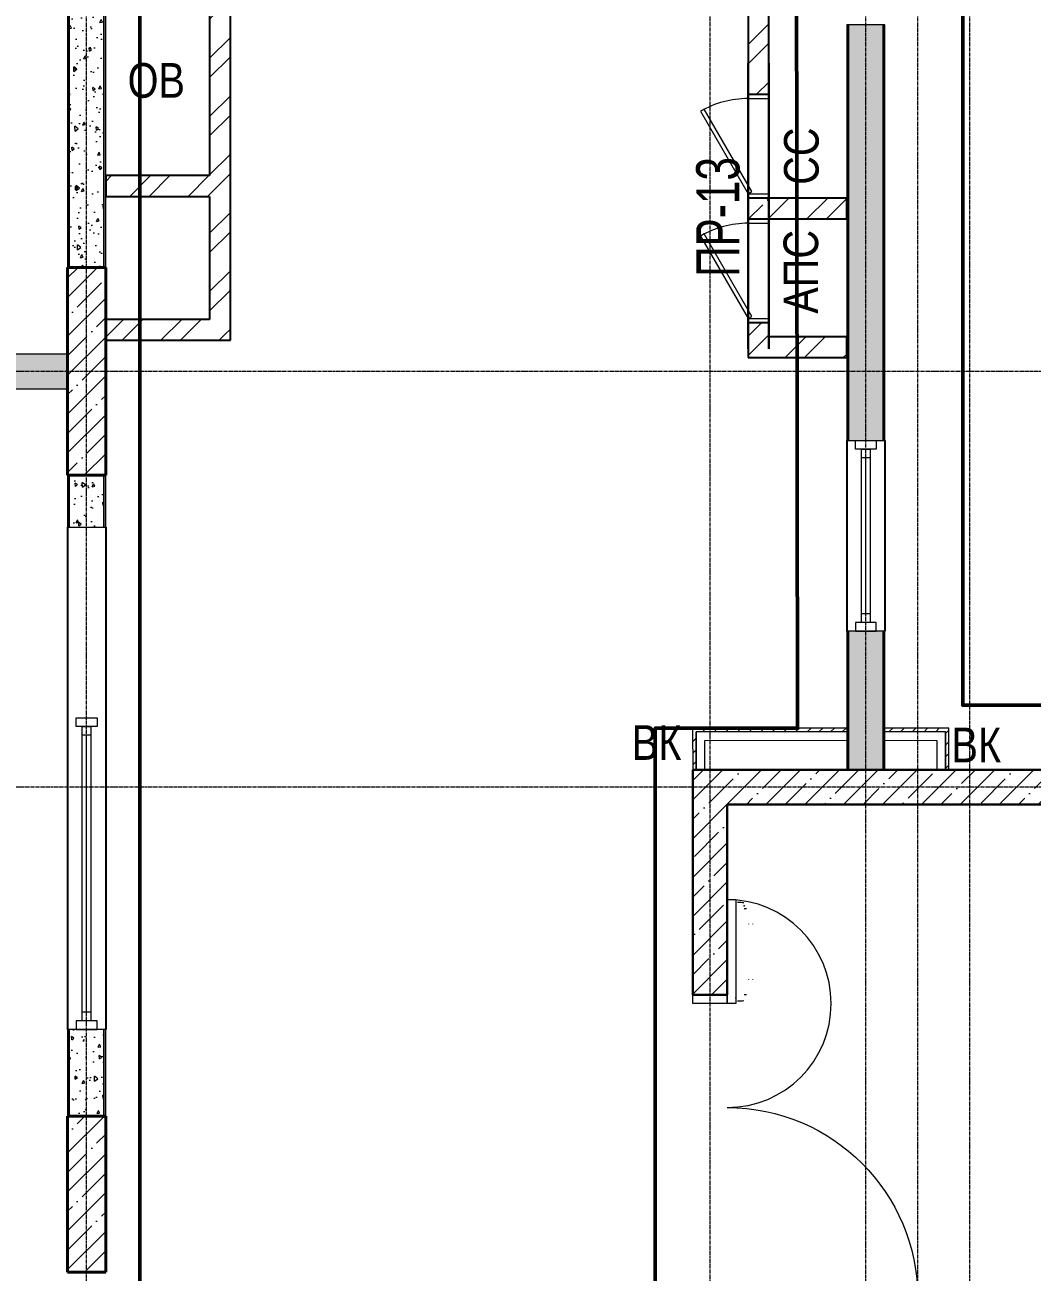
# Model space of a CAD drawing. Header units: millimetres. Extents: x -24360 to 609566, y -391049 to 148426.
# Drawn here: x 7444 to 13260, y 30800 to 38000 of the extents above; entities that cross this region are included whole.
import ezdxf
from ezdxf.enums import TextEntityAlignment as Align

# ---------------------------------------------------------------- set-up
doc = ezdxf.new("R2010")
doc.units = ezdxf.units.MM
doc.linetypes.add('CENTER2', pattern=[28.575, 19.05, -3.175, 3.175, -3.175])
doc.linetypes.add('HIDDEN2', pattern=[4.7625, 3.175, -1.5875])
for name, color, linetype, lineweight in [('АР_Двери_внутренние', 5, 'Continuous', 9), ('АР_Двери_внутренние_антипаника', 7, 'Continuous', 0), ('АР_Колонны', 70, 'Continuous', 30), ('АР_Окна', 4, 'Continuous', 5), ('АР_Стены ГКЛ', 1, 'Continuous', 15), ('АР_Стены ЖБ', 7, 'Continuous', 30), ('АР_Стены кирпич', 32, 'Continuous', 25), ('АР_Стены ПЕНОблок', 52, 'Continuous', 20), ('АР_Тонкая', 254, 'Continuous', 5), ('АР_Штриховка', 8, 'Continuous', 0), ('ВК_Шахты', 5, 'Continuous', 9), ('Двери кабины', 252, 'Continuous', 0), ('ОВ_Классы', 1, 'Continuous', 0), ('СС_Отверстия', 72, 'Continuous', 9)]:
    doc.layers.add(name, color=color, linetype=linetype, lineweight=lineweight)
for name, color, linetype, lineweight, true_color in [('АР_Оси_РД_100', 7, 'Continuous', 0, 0x525252), ('РД_Витраж_вн', 7, 'Continuous', 25, 0x148aff), ('РД_Оси_100', 7, 'Continuous', 0, 0x525252), ('РД_проем_инж перемыч_фахверк', 7, 'Continuous', 18, 0xff1f1f)]:
    doc.layers.add(name, color=color, linetype=linetype, lineweight=lineweight, true_color=true_color)
doc.layers.add('РД_Перемычка инж проемов', color=5, linetype='Continuous')
doc.layers.add('РД_Проем', color=230, linetype='Continuous', lineweight=0, plot=False)
doc.layers.add('РД_проем_инж перемыч_подсчет', color=50, linetype='Continuous', lineweight=30, plot=False)
doc.styles.add('Arial0', font='arial.ttf')
doc.styles.add('style1', font='ARIALN.TTF')
doc.styles.add('ккк', font='isocpeur.ttf', dxfattribs={"width": 0.85, "oblique": 15})

# ---------------------------------------------------------------- blocks, each defined once
blk = doc.blocks.new('СОШ_2200_АР_ОСИ_М100_28.05.24')
at = {"layer": 'АР_Оси_РД_100', "linetype": 'CENTER2'}
for p, q in [((29555, 36000), (-5954.958, 36000)), ((29555, 33600), (-5954.958, 33600))]:
    blk.add_line(p, q, dxfattribs=at)
for points in [[(7800, -6155), (7800, 139938.679)], [(11400, 139938.679), (11400, -6155)], [(12000.12, -6155), (12300, -5755), (12300, 139538.679), (12000, 139938.679)], [(12600, -6155), (12600, 139938.679)], [(13200, -6155), (12900, -5755), (12900, 139538.679), (13220.167, 139939.357)]]:
    blk.add_lwpolyline(points, dxfattribs=at)
blk = doc.blocks.new('MOK-МаркаПеремычки')
at = {"color": 0, "style": 'ккк', "oblique": 15, "width": 0.85}
blk.add_attdef('АР-ПРОЕМ:ПЕРЕМЫЧКА', text='', height=2.5, dxfattribs=at).set_placement((0, 0), align=Align.MIDDLE)

msp = doc.modelspace()

# ---------------------------------------------------------------- hatches: boundary and pattern name
at = {"layer": 'АР_Стены ГКЛ', "linetype": 'Continuous', "lineweight": 0, "true_color": 0x000000}
h = msp.add_hatch(dxfattribs=at)
h.set_pattern_fill('ANSI31', color=18, scale=15, style=0)
h.paths.add_polyline_path([(11299.963, 33939.286), (11319.966, 33919.314), (12199.931, 33920.524), (12199.904, 33940.524)], flags=0)
h = msp.add_hatch(dxfattribs=at)
h.set_pattern_fill('ANSI31', color=18, scale=15, angle=1.3e-14, style=0)
h.paths.add_polyline_path([(11300, 33700.007), (11320, 33700.01), (11319.966, 33919.314), (11299.963, 33939.286)], flags=0)
h = msp.add_hatch(dxfattribs=at)
h.set_pattern_fill('ANSI31', color=18, scale=15, angle=-360, style=0)
h.paths.add_polyline_path([(12400.222, 33940.524), (12400.158, 33920.524), (12760.024, 33919.384), (12780.026, 33939.321)], flags=0)
h = msp.add_hatch(dxfattribs=at)
h.set_pattern_fill('ANSI31', color=18, scale=15, angle=-360, style=0)
h.paths.add_polyline_path([(12780.026, 33939.321), (12760.024, 33919.384), (12759.993, 33700.011), (12779.993, 33700.008)], flags=0)
at = {"layer": 'АР_Штриховка', "linetype": 'Continuous', "lineweight": 0, "true_color": 0x000000}
h = msp.add_hatch(dxfattribs=at)
h.set_pattern_fill('AR-CONC', color=18, angle=-315, style=0)
h.paths.add_polyline_path([(7900, 40100), (7700, 40100), (7700, 38900), (7850, 38826.667), (7900, 38890)], flags=0)
h.paths.add_polyline_path([(7900, 38690), (7850, 38826.667), (7700, 38900), (7700, 36600), (7900, 36600)], flags=0)
h = msp.add_hatch(dxfattribs=at)
h.set_pattern_fill('ANSI32', color=18, scale=25, angle=-360, style=0)
h.paths.add_polyline_path([(8629.995, 38680), (8509.995, 38680), (8510, 37130), (8540, 37090), (8630, 37130)], flags=0)
h.paths.add_polyline_path([(8630, 37130), (8540, 37090), (8510.001, 37010), (8510.003, 36300), (8630.003, 36180)], flags=0)
h = msp.add_hatch(dxfattribs=at)
h.set_pattern_fill('ANSI32', color=18, scale=25, style=0)
h.paths.add_polyline_path([(11620.001, 36080), (11740.001, 36200), (11740.001, 36280), (11620.001, 36280)], flags=0)
h.paths.add_polyline_path([(11620.003, 36880), (11740.003, 36880), (11710.003, 36960), (11620.003, 37000)], flags=0)
h.paths.add_polyline_path([(11620.004, 37600), (11740.004, 37600), (11740.006, 38200.001), (11710.006, 38280.001), (11620.006, 38320.001)], flags=0)
h.paths.add_polyline_path([(11620.006, 38320.001), (11710.006, 38280.001), (11740.006, 38320.001), (11740.007, 38690), (11620.007, 38690)], flags=0)
h = msp.add_hatch(dxfattribs=at)
h.set_pattern_fill('AR-CONC', color=18, angle=-315, style=0)
h.paths.add_polyline_path([(12400, 38000), (12200, 38000), (12200, 37000), (12400, 37000)], flags=0)
h.paths.add_polyline_path([(12400, 37000), (12200, 37000), (12200, 36200), (12400, 36200)], flags=0)
h.paths.add_polyline_path([(12400, 36200), (12200, 36200), (12200, 35600), (12400, 35600)], flags=0)
h.paths.add_polyline_path([(12400, 34500), (12200, 34500), (12200, 33700), (12400, 33700)], flags=0)
h = msp.add_hatch(dxfattribs=at)
h.set_pattern_fill('ANSI32', color=18, scale=25, angle=-360, style=0)
h.paths.add_polyline_path([(8510.001, 37010), (8540, 37090), (8510, 37130), (7910.003, 37130), (7910.003, 37010)], flags=0)
h = msp.add_hatch(dxfattribs=at)
h.set_pattern_fill('ANSI32', color=18, scale=25, angle=-360, style=0)
h.paths.add_polyline_path([(12190, 36880), (12190, 37000), (11740.003, 37000), (11710.003, 36960), (11740.003, 36880)], flags=0)
at = {"layer": 'АР_Штриховка', "linetype": 'Continuous', "lineweight": 5, "true_color": 0x000000}
h = msp.add_hatch(dxfattribs=at)
h.set_pattern_fill('ANSI35', color=18, scale=25, style=0)
h.paths.add_polyline_path([(7690, 35400), (7910, 35400), (7910, 36600), (7690, 36600)], flags=0)
at = {"layer": 'АР_Штриховка', "linetype": 'Continuous', "lineweight": 0, "true_color": 0x000000}
h = msp.add_hatch(dxfattribs=at)
h.set_pattern_fill('ANSI32', color=18, scale=25, angle=-360, style=0)
h.paths.add_polyline_path([(8630.003, 36180), (8510.003, 36300), (7910, 36300), (7910, 36180)], flags=0)
h = msp.add_hatch(dxfattribs=at)
h.set_pattern_fill('ANSI32', color=18, scale=25, angle=360, style=0)
h.paths.add_polyline_path([(12190, 36080), (12190, 36200), (11740.001, 36200), (11620.001, 36080)], flags=0)
h = msp.add_hatch(dxfattribs=at)
h.set_pattern_fill('AR-CONC', color=18, angle=45, style=0)
h.paths.add_polyline_path([(120, 36100), (120, 35900), (7690, 35900), (7690, 36100)], flags=0)
h = msp.add_hatch(dxfattribs=at)
h.set_pattern_fill('AR-CONC', color=18, angle=-315, style=0)
h.paths.add_polyline_path([(7900, 35400), (7700, 35400), (7700, 35100), (7900, 35100)], flags=0)
h.paths.add_polyline_path([(7900, 32200), (7700, 32200), (7700, 31700), (7900, 31700)], flags=0)
at = {"layer": 'АР_Штриховка', "linetype": 'Continuous', "lineweight": 5, "true_color": 0x000000}
h = msp.add_hatch(dxfattribs=at)
h.set_pattern_fill('ANSI35', color=18, scale=25, angle=1.3e-14, style=0)
h.paths.add_polyline_path([(11300, 29300), (11500, 29500), (11500, 30600), (11300, 30600)], flags=0)
h.paths.add_polyline_path([(11300, 32400), (11500, 32400), (11500, 33500), (11300, 33700)], flags=0)
h = msp.add_hatch(dxfattribs=at)
h.set_pattern_fill('ANSI35', color=18, scale=25, angle=-360, style=0)
h.paths.add_polyline_path([(11300, 33700), (11500, 33500), (20000, 33500), (20200, 33700)], flags=0)
h = msp.add_hatch(dxfattribs=at)
h.set_pattern_fill('ANSI35', color=18, scale=25, style=0)
h.paths.add_polyline_path([(7690, 30800), (7910, 30800), (7910, 31700), (7690, 31700)], flags=0)

# ---------------------------------------------------------------- linework, layer by layer
at = {"color": 2, "lineweight": 50}
msp.add_lwpolyline([(19632, 34072), (12860, 34072), (12860, 42500), (19632, 42500)], close=True, dxfattribs=at)
msp.add_lwpolyline([(12013, 13770), (8049, 13770), (8049, 23114), (8049, 23114), (340.196, 23121.149), (340.196, 26400), (8107, 26400), (8107, 38493), (11900, 38493), (11906.262, 33940.12), (11084, 33940.12), (11084, 32130), (11084, 25094), (20554, 25094), (20520, 26066), (26487, 26066), (26487, 25653), (27232, 25653), (27232, 22077), (26434, 22077), (26434, 21700), (11906, 21700), (11906, 13770)], dxfattribs=at)
at = {"layer": 'АР_Двери_внутренние', "color": 18, "linetype": 'Continuous', "lineweight": 9, "true_color": 0x000000}
for points in [[(11500, 32950), (11550, 32950), (11550, 32350), (11500, 32350)], [(11300, 32350), (11300, 32400), (11500, 32400), (11500, 32350)]]:
    msp.add_lwpolyline(points, close=True, dxfattribs=at)
msp.add_arc((11500, 32350), 600, 270, 90, dxfattribs=at)
at = {"layer": 'АР_Двери_внутренние', "color": 18, "linetype": 'Continuous', "lineweight": 9, "true_color": 0x000000, "extrusion": (0, 0, -1)}
msp.add_arc((-11500, 30650), 1100, 90, 270, dxfattribs=at)
at = {"layer": 'АР_Двери_внутренние_антипаника', "color": 18, "linetype": 'Continuous', "true_color": 0x000000}
for centre, radius, start, end in [((11542.6, 31933.277), 1000, 86.92187, 89.03769), ((11539.302, 33896.698), 1000, 273.30824, 274.12158), ((11622.675, 32810), 1, 180, 270), ((11647.142, 32810), 1, 270, 0), ((11622.675, 32489), 1, 90, 180), ((11647.142, 32489), 1, 0, 90), ((11539.302, 31402.302), 1000, 85.87842, 86.69176), ((11542.6, 33365.723), 1000, 270.96231, 273.07813)]:
    msp.add_arc(centre, radius, start, end, dxfattribs=at)
for p in [(11597.95, 32915), (11550, 32384)]:
    msp.add_point(p, dxfattribs=at)
at = {"layer": 'АР_Колонны', "color": 18, "linetype": 'HIDDEN2', "lineweight": 25, "true_color": 0x000000}
for p, q in [((7690, 36600), (7910, 36600)), ((7690, 35400), (7690, 36600)), ((7910, 36600), (7910, 35400)), ((7910, 35400), (7690, 35400)), ((7690, 31700), (7910, 31700)), ((7690, 30800), (7690, 31700)), ((7910, 31700), (7910, 30800)), ((7910, 30800), (7690, 30800))]:
    msp.add_line(p, q, dxfattribs=at)
at = {"layer": 'АР_Колонны', "color": 18, "linetype": 'Continuous', "lineweight": 30, "true_color": 0x000000}
for p, q in [((7910, 36600), (7690, 36600)), ((7690, 36600), (7690, 35400)), ((7910, 35400), (7910, 36600)), ((7690, 35400), (7910, 35400)), ((7910, 31700), (7690, 31700)), ((7690, 31700), (7690, 30800)), ((7910, 30800), (7910, 31700)), ((7690, 30800), (7910, 30800))]:
    msp.add_line(p, q, dxfattribs=at)
at = {"layer": 'АР_Окна', "color": 18, "linetype": 'Continuous', "lineweight": 5, "true_color": 0x000000}
for p, q in [((12190, 34500), (12190, 35600)), ((12410, 34500), (12410, 35600)), ((12325, 35500), (12275, 35500)), ((12300, 34600), (12300, 35500)), ((12325, 34600), (12275, 34600)), ((7690, 32200), (7690, 34000)), ((7910, 32200), (7910, 34000)), ((7825, 33900), (7775, 33900)), ((7800, 32300), (7800, 33900)), ((7825, 32300), (7775, 32300))]:
    msp.add_line(p, q, dxfattribs=at)
for points in [[(12240, 35550), (12240, 35600), (12360, 35600), (12360, 35550)], [(12325, 34550), (12275, 34550), (12275, 35550), (12325, 35550)], [(12240, 34550), (12240, 34500), (12360, 34500), (12360, 34550)], [(7740, 33950), (7740, 34000), (7860, 34000), (7860, 33950)], [(7825, 32250), (7775, 32250), (7775, 33950), (7825, 33950)], [(7740, 32250), (7740, 32200), (7860, 32200), (7860, 32250)]]:
    msp.add_lwpolyline(points, close=True, dxfattribs=at)
at = {"layer": 'АР_Стены ГКЛ', "color": 18, "linetype": 'Continuous', "lineweight": 5, "true_color": 0x000000}
for p, q in [((12199.904, 33940.524), (11299.963, 33939.286)), ((11299.963, 33939.286), (11300, 33700.007)), ((12199.931, 33920.524), (11319.966, 33919.314)), ((11319.966, 33919.314), (12199.931, 33920.524)), ((11319.966, 33919.314), (11320, 33700.01)), ((11320, 33700.01), (11319.966, 33919.314)), ((12199.931, 33920.524), (12199.904, 33940.524)), ((12200, 33870.524), (12199.931, 33920.524)), ((12400.158, 33920.524), (12400, 33870.524)), ((12400.222, 33940.524), (12400.158, 33920.524)), ((12760.024, 33919.384), (12400.158, 33920.524)), ((12400.158, 33920.524), (12760.024, 33919.384)), ((12780.026, 33939.321), (12400.222, 33940.524)), ((12759.993, 33700.011), (12760.024, 33919.384)), ((12760.024, 33919.384), (12759.993, 33700.011)), ((12779.993, 33700.008), (12780.026, 33939.321)), ((11369.974, 33869.383), (12200, 33870.524)), ((11370, 33700.018), (11369.974, 33869.383)), ((12400, 33870.524), (12710.017, 33869.542)), ((12710.017, 33869.542), (12709.993, 33700.018)), ((11300, 33700.007), (11320, 33700.01)), ((11320, 33700.01), (11370, 33700.018)), ((12709.993, 33700.018), (12759.993, 33700.011)), ((12759.993, 33700.011), (12779.993, 33700.008))]:
    msp.add_line(p, q, dxfattribs=at)
at = {"layer": 'АР_Стены ЖБ', "color": 18, "linetype": 'Continuous', "lineweight": 40, "true_color": 0x000000}
for p, q in [((7910, 36600), (7690, 36600)), ((7690, 36600), (7690, 35400)), ((7910, 35400), (7910, 36600)), ((7690, 35400), (7910, 35400)), ((7910, 31700), (7690, 31700)), ((7690, 31700), (7690, 30800)), ((7910, 30800), (7910, 31700)), ((7690, 30800), (7910, 30800))]:
    msp.add_line(p, q, dxfattribs=at)
at = {"layer": 'АР_Стены ЖБ', "color": 18, "linetype": 'Continuous', "lineweight": 30, "true_color": 0x000000}
for p, q in [((11300, 33700), (11300, 32400)), ((20200, 33700), (11300, 33700)), ((11500, 32400), (11500, 33500)), ((11500, 33500), (20000, 33500)), ((11300, 32400), (11500, 32400))]:
    msp.add_line(p, q, dxfattribs=at)
at = {"layer": 'АР_Стены кирпич', "color": 18, "linetype": 'Continuous', "lineweight": 25, "true_color": 0x000000}
for p, q in [((8509.995, 38680), (8510, 37130)), ((8630, 37130), (8629.995, 38680)), ((11620.006, 38320.001), (11620.004, 37600)), ((11740.004, 37600), (11740.006, 38200.001)), ((11620.004, 37600), (11740.004, 37600)), ((8510, 37130), (7910.003, 37130)), ((7910.003, 37130), (7910.003, 37010)), ((8630.003, 36180), (8630, 37130)), ((7910.003, 37010), (8510.001, 37010)), ((8510.001, 37010), (8510.003, 36300)), ((11620.003, 37000), (11620.003, 36880)), ((12190, 37000), (11740.003, 37000)), ((12190, 36880), (12190, 37000)), ((11620.003, 36880), (11740.003, 36880)), ((11740.003, 36880), (12190, 36880)), ((8510.003, 36300), (7910, 36300)), ((7910, 36300), (7910, 36180)), ((11740.001, 36280), (11620.001, 36280)), ((11620.001, 36280), (11620.001, 36080)), ((11740.001, 36200), (11740.001, 36280)), ((7910, 36180), (8630.003, 36180)), ((12190, 36200), (11740.001, 36200)), ((12190, 36080), (12190, 36200)), ((11620.001, 36080), (12190, 36080))]:
    msp.add_line(p, q, dxfattribs=at)
at = {"layer": 'АР_Стены кирпич', "color": 18, "linetype": 'Continuous', "lineweight": 0, "true_color": 0x000000}
for p, q in [((11620.004, 37600), (11620.003, 37000)), ((11740.003, 37000), (11740.004, 37600)), ((11620.003, 36880), (11620.001, 36280)), ((11740.001, 36280), (11740.003, 36880))]:
    msp.add_line(p, q, dxfattribs=at)
at = {"layer": 'АР_Стены кирпич', "color": 18, "true_color": 0x000000}
msp.add_line((11740.003, 37000), (11620.003, 37000), dxfattribs=at)
at = {"layer": 'АР_Стены ПЕНОблок', "color": 18, "linetype": 'Continuous', "lineweight": 20, "true_color": 0x000000}
for p, q in [((7700, 38900), (7700, 36600)), ((7900, 36600), (7900, 38690)), ((12400, 38000), (12200, 38000)), ((12200, 38000), (12200, 37000)), ((12400, 37000), (12400, 38000)), ((12200, 37000), (12200, 36200)), ((12400, 36200), (12400, 37000)), ((7700, 36600), (7900, 36600)), ((12200, 36200), (12200, 35600)), ((12400, 35600), (12400, 36200)), ((7690, 36100), (120, 36100)), ((7690, 35900), (7690, 36100)), ((120, 35900), (7690, 35900)), ((12200, 35600), (12400, 35600)), ((7900, 35400), (7700, 35400)), ((7700, 35400), (7700, 35100)), ((7900, 35100), (7900, 35400)), ((7700, 35100), (7900, 35100)), ((12400, 34500), (12200, 34500)), ((12200, 34500), (12200, 33700)), ((12400, 33700), (12400, 34500)), ((12200, 33700), (12400, 33700)), ((7900, 32200), (7700, 32200)), ((7700, 32200), (7700, 31700)), ((7900, 31700), (7900, 32200)), ((7700, 31700), (7900, 31700))]:
    msp.add_line(p, q, dxfattribs=at)
at = {"layer": 'АР_Тонкая', "color": 18, "linetype": 'Continuous', "lineweight": 0, "true_color": 0x000000}
for p, q in [((7690, 38900), (7690, 36600)), ((7700, 36600), (7700, 38900)), ((7900, 38690), (7900, 36600)), ((7910, 36600), (7910, 38680)), ((12200, 38000), (12190, 38000)), ((12190, 38000), (12190, 37000)), ((12200, 37000), (12200, 38000)), ((12410, 38000), (12400, 38000)), ((12400, 38000), (12400, 37000)), ((12410, 37000), (12410, 38000)), ((12190, 37000), (12190, 36880)), ((12200, 36200), (12200, 37000)), ((12400, 37000), (12400, 36200)), ((12410, 36200), (12410, 37000)), ((12190, 36880), (12190, 36200)), ((7690, 36600), (7700, 36600)), ((7900, 36600), (7910, 36600)), ((12190, 36200), (12190, 35600)), ((12200, 35600), (12200, 36200)), ((12400, 36200), (12400, 35600)), ((12410, 35600), (12410, 36200)), ((12190, 35600), (12200, 35600)), ((12400, 35600), (12410, 35600)), ((7700, 35400), (7690, 35400)), ((7690, 35400), (7690, 35100)), ((7700, 35100), (7700, 35400)), ((7910, 35400), (7900, 35400)), ((7900, 35400), (7900, 35100)), ((7910, 35100), (7910, 35400)), ((7690, 35100), (7700, 35100)), ((7900, 35100), (7910, 35100)), ((12200, 34500), (12190, 34500)), ((12190, 34500), (12190, 33700)), ((12200, 33700), (12200, 34500)), ((12410, 34500), (12400, 34500)), ((12400, 34500), (12400, 33700)), ((12410, 33700), (12410, 34500)), ((12190, 33700), (12200, 33700)), ((12400, 33700), (12410, 33700)), ((7700, 32200), (7690, 32200)), ((7690, 32200), (7690, 31700)), ((7700, 31700), (7700, 32200)), ((7910, 32200), (7900, 32200)), ((7900, 32200), (7900, 31700)), ((7910, 31700), (7910, 32200)), ((7690, 31700), (7700, 31700)), ((7900, 31700), (7910, 31700))]:
    msp.add_line(p, q, dxfattribs=at)
at = {"layer": 'Двери кабины', "color": 18, "linetype": 'Continuous', "lineweight": 0, "true_color": 0x000000}
for points in [[(11740.004, 37575), (11740.004, 37600), (11620.004, 37600), (11620.004, 37575)], [(11620.003, 37025), (11641.654, 37037.5), (11366.655, 37513.815), (11345.004, 37501.315)], [(11740.003, 37025), (11740.003, 37000), (11620.003, 37000), (11620.003, 37025)], [(11740.003, 36855), (11740.003, 36880), (11620.003, 36880), (11620.003, 36855)], [(11620.001, 36305), (11641.652, 36317.5), (11366.653, 36793.815), (11345.003, 36781.315)], [(11740.001, 36305), (11740.001, 36280), (11620.001, 36280), (11620.001, 36305)]]:
    msp.add_lwpolyline(points, close=True, dxfattribs=at)
for centre in [(11620.003, 37025), (11620.001, 36305)]:
    msp.add_arc(centre, 550, 89.9998688, 119.9998688, dxfattribs=at)
at = {"layer": 'РД_Витраж_вн', "color": 18, "linetype": 'Continuous', "lineweight": 25, "true_color": 0x000000}
for p, q in [((12190, 35600), (12190, 34500)), ((12410, 35600), (12410, 34500)), ((7690, 35100), (7690, 32200)), ((7910, 35100), (7910, 32200))]:
    msp.add_line(p, q, dxfattribs=at)
at = {"layer": 'РД_Проем', "color": 18, "linetype": 'Continuous', "lineweight": 0, "true_color": 0x000000}
for p, q in [((11620.004, 37600), (11620.003, 37000)), ((11740.004, 37600), (11740.003, 37000)), ((11620.003, 36880), (11620.001, 36280)), ((11740.003, 36880), (11740.001, 36280)), ((12190, 35600), (12190, 34500)), ((12410, 35600), (12410, 34500)), ((7690, 35100), (7690, 32200)), ((7910, 35100), (7910, 32200))]:
    msp.add_line(p, q, dxfattribs=at)
at = {"layer": 'РД_проем_инж перемыч_подсчет', "color": 18, "linetype": 'Continuous', "lineweight": 30, "true_color": 0x000000}
for p, q in [((11620.005, 37780), (11620.001, 36130)), ((11740.005, 37780), (11740.001, 36130))]:
    msp.add_line(p, q, dxfattribs=at)
at = {"layer": 'РД_проем_инж перемыч_фахверк', "color": 18, "linetype": 'Continuous', "lineweight": 18, "true_color": 0x000000}
for p, q in [((12190, 35600), (12190, 34500)), ((12410, 35600), (12410, 34500)), ((7690, 35100), (7690, 32200)), ((7910, 35100), (7910, 32200))]:
    msp.add_line(p, q, dxfattribs=at)

# ---------------------------------------------------------------- block references
at = {"layer": 'РД_Оси_100'}
msp.add_blockref('СОШ_2200_АР_ОСИ_М100_28.05.24', (0, 0), dxfattribs=at)
at = {"layer": 'РД_Перемычка инж проемов', "color": 18, "linetype": 'Continuous', "lineweight": -3, "true_color": 0x000000}
ref = msp.add_blockref('MOK-МаркаПеремычки', (11445.192, 36891.355, 200), dxfattribs=dict(at, xscale=100, yscale=100, zscale=100, rotation=89.99999999999999))
ref.add_attrib('АР-ПРОЕМ:ПЕРЕМЫЧКА', 'ПР-13', dxfattribs={"layer": '0', "color": 0, "height": 250, "rotation": 90, "style": 'Arial0', "width": 0.7}).set_placement((11445.192, 36891.355, 200), align=Align.MIDDLE)

# ---------------------------------------------------------------- texts
at = {"layer": 'ВК_Шахты', "color": 18, "lineweight": 50, "true_color": 0x000000, "style": 'style1'}
for p in [(10948.635, 33757.148), (12794.722, 33743.107)]:
    msp.add_text('ВК', height=200, dxfattribs=at).set_placement(p)
at = {"layer": 'ОВ_Классы', "color": 18, "lineweight": 50, "true_color": 0x000000, "style": 'style1'}
msp.add_text('ОВ', height=200, dxfattribs=at).set_placement((8036.741, 37579.932))
at = {"layer": 'СС_Отверстия', "color": 18, "lineweight": 50, "true_color": 0x000000, "style": 'style1'}
for s, p in [('СС', (12027.583, 37077.039)), ('АПС', (12024.652, 36333.108))]:
    msp.add_text(s, height=200, rotation=90, dxfattribs=at).set_placement(p)

doc.saveas('drawing.dxf')
